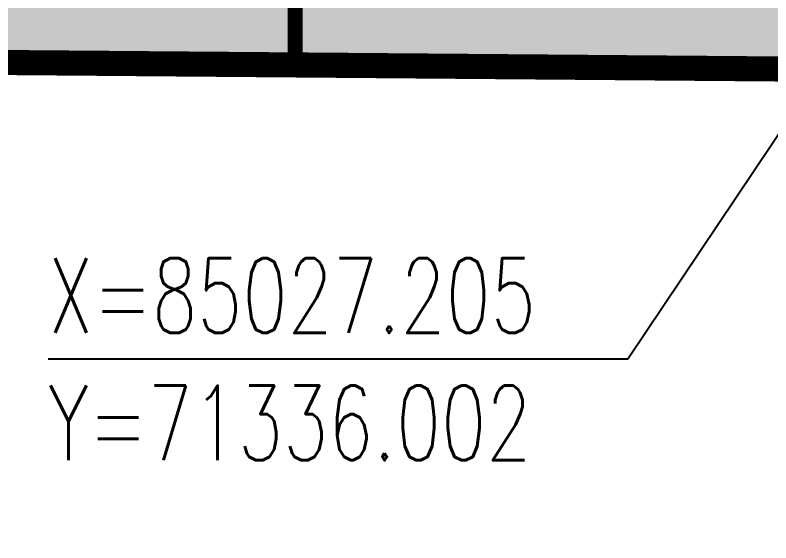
# Model space of a CAD drawing. Header units: metres. Extents: x 71066629 to 71645179, y 84793221 to 85208804.
# Drawn here: x 71315082 to 71330147, y 85010564 to 85021075 of the extents above; entities that cross this region are included whole.
import ezdxf

# ---------------------------------------------------------------- set-up
doc = ezdxf.new("R2010")
doc.units = ezdxf.units.M
doc.header["$LTSCALE"] = 1000
for name, pattern in [('CENTER', [50.8, 31.75, -6.35, 6.35, -6.35]), ('DASH', [0.35, 0.25, -0.1]), ('DASHED', [19.05, 12.7, -6.35]), ('DASHEDX2', [1.5, 1, -0.5])]:
    doc.linetypes.add(name, pattern=pattern)
for name, color, linetype in [('DIM_COOR', 3, 'Continuous'), ('G-PLTG', 105, 'Continuous'), ('G-SITE-GREN', 72, 'Continuous'), ('G-SITE-PROP', 1, 'Continuous'), ('G-SITE-开放', 1, 'DASHEDX2'), ('G_DRIV_ROAD', 145, 'Continuous'), ('G_N_GUIDES', 3, 'DASH'), ('PUB_TEXT', 7, 'Continuous')]:
    doc.layers.add(name, color=color, linetype=linetype)
doc.styles.add('_TCH_DIM', font='SIMPLEX', dxfattribs={"bigfont": 'GBCBIG'})

# ---------------------------------------------------------------- blocks, each defined once
blk = doc.blocks.new('A$C237376EB')
at = {"layer": 'G-SITE-GREN', "color": 3, "linetype": 'Continuous'}
blk.add_line((792.958, 607.518), (689.641, 608.381), dxfattribs=at)
at = {"layer": 'G-SITE-开放', "linetype": 'DASHED', "ltscale": 20}
blk.add_lwpolyline([(743.358, 607.932), (743.358, 741.169)], dxfattribs=at)

msp = doc.modelspace()

# ---------------------------------------------------------------- hatches: boundary and pattern name
at = {"layer": 'G-PLTG'}
h = msp.add_hatch(dxfattribs=at)
h.set_pattern_fill('CROSS', color=256, scale=500, style=0)
h.set_pattern_definition([(0, (0, 0), (793.75, 793.75), [396.875, -1190.625]), (90, (198.4, -198.4), (-793.75, 793.75), [396.875, -1190.625])])
h.paths.add_polyline_path([(71319266.164, 85061914.204), (71338259.798, 85064922.5), (71337581.37, 85069205.922), (71314395.57, 85065533.652), (71315881.259, 85056153.378), (71294500.838, 85052767.052), (71295617.838, 85045714.596), (71312696.306, 85048419.56), (71313572.339, 85042888.505), (71296493.871, 85040183.541), (71299649.652, 85020258.723), (71318608.106, 85020100.385), (71380689.756, 85019539.154), (71377332.343, 85040737.029), (71356552.913, 85037445.891), (71358430.127, 85025593.631), (71331762.56, 85021369.903), (71328477.436, 85042111.358), (71322551.288, 85041172.749)])

# ---------------------------------------------------------------- linework, layer by layer
at = {"layer": 'DIM_COOR', "color": 3}
for p, q in [((71336001.937, 85027204.927), (71327292.723, 85014220.987)), ((71327292.723, 85014220.987), (71315742.723, 85014220.987))]:
    msp.add_line(p, q, dxfattribs=at)
at = {"layer": 'G-SITE-PROP', "color": 1, "linetype": 'CENTER', "ltscale": 0.1, "const_width": 500}
msp.add_lwpolyline([(71452458.801, 85152499.39), (71382468.201, 85151341.797), (71352422.791, 85153845.215), (71193333.618, 85151213.806), (71161520.02, 85150687.622, 0.393868697), (71146789.185, 85136488.403), (71146770.813, 85135982.422), (71145403.992, 85065996.033), (71141818.604, 85036060.242), (71141157.593, 85002214.6), (71246211.792, 85018975.22), (71249543.396, 85019460.815), (71251708.618, 85019727.6), (71253878.235, 85019956.421), (71256051.392, 85020147.4), (71258227.783, 85020300.232), (71260406.433, 85020415.405), (71262586.609, 85020492.188), (71264768.005, 85020531.189), (71266949.585, 85020531.799), (71370266.602, 85019669.006), (71469071.228, 85018629.822)], format="xyb", dxfattribs=at)
at = {"layer": 'G-SITE-开放', "const_width": 300}
msp.add_lwpolyline([(71320666.622, 85153154.982), (71320666.622, 85020083.212)], dxfattribs=at)
at = {"layer": 'G_DRIV_ROAD'}
for p, q in [((71307854.188, 85020190.209), (71320666.589, 85020083.213)), ((71307854.188, 85020190.209), (71320666.589, 85020083.213)), ((71320666.589, 85020083.213), (71331982.156, 85019983.327))]:
    msp.add_line(p, q, dxfattribs=at)

# ---------------------------------------------------------------- block references
at = {"layer": 'G_N_GUIDES', "xscale": 1000, "yscale": 1000, "zscale": 1000}
msp.add_blockref('A$C237376EB', (70577308.677, 84412150.795), dxfattribs=at)

# ---------------------------------------------------------------- texts
at = {"layer": 'PUB_TEXT', "color": 3, "style": '_TCH_DIM', "width": 0.705882}
for s, p in [('X=85027.205', (71315742.723, 85014745.987)), ('Y=71336.002', (71315742.723, 85012208.487))]:
    msp.add_text(s, height=1487.5, dxfattribs=at).set_placement(p)

doc.saveas('drawing.dxf')
